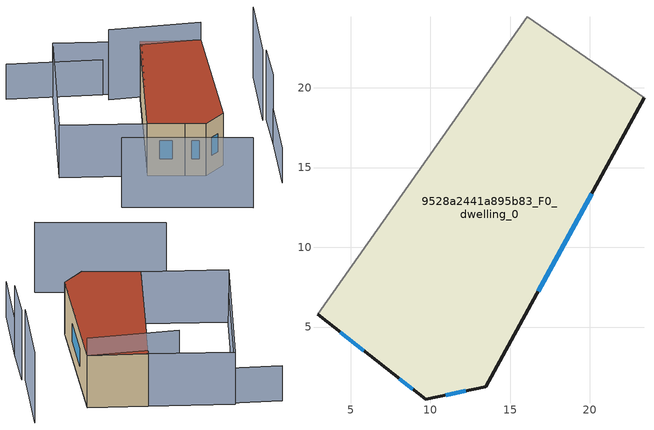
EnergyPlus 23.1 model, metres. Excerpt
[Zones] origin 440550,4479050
9528a2441a895b83_F0_dwelling_0
 floor ground (EU_floor_Construction): 23.39,19.36 13.47,1.26 9.7,0.47 7.24,2.41 2.93,5.79 16.08,24.46 z0
 wall outside (EU_wall_Construction): 2.93,5.79 7.24,2.41 9.7,0.47 13.47,1.26 23.39,19.36 z0:9
 wall adiabatic (EU_wall_Construction): 23.39,19.36 16.08,24.46 2.93,5.79 z0:9
 window (EU_Window_Construction): 8.06,1.76 8.89,1.11 / 4.36,4.67 5.81,3.53 / 16.76,7.26 20.11,13.36 / 10.95,0.73 12.22,0.99 z2.98:6.02
 roof outside (EU_roof_Construction): 13.47,1.26 23.39,19.36 16.08,24.46 2.93,5.79 7.24,2.41 9.7,0.47 z9
shading: -5.36,1.21 9.74,-10.7 / 23.39,19.36 11.44,25.93 / 22.78,1.34 26.16,7.35 / 25.72,7.62 31.99,17.86 z0:12; 17.25,-7.87 23.15,1.96 / 5.67,31.74 -7.08,13.77 / 11.61,27.59 -0.29,35.28 z0:6; -7.57,13.32 5.73,31.88 / 5.73,31.88 16.23,24.35 / 16.23,24.35 2.93,5.79 / 2.93,5.79 -7.57,13.32 z0:9
[Building]
EU S2 Campaign: North Axis=0; Terrain=City; Solar Distribution=FullExterior
[Site:Location]
Madrid: Latitude=40.5; Longitude=-3.5; Time Zone=1; Elevation=609
[SizingPeriod:WeatherFileDays]
AnnualSizingPeriod: Begin Month=1; Begin Day of Month=1; End Month=12; End Day of Month=31; Day of Week for Start Day=Monday; Use Weather File Daylight Saving Period=No; Use Weather File Rain and Snow Indicators=No
[MATERIAL]
EU_InternalMass_Material: Roughness=MediumRough; Thickness=0.1; Conductivity=1; Density=1800; Specific Heat=900; Thermal Absorptance=0.9; Solar Absorptance=0.7; Visible Absorptance=0.7
[MATERIAL:NOMASS] Roughness=MediumRough; Thermal Absorptance=0.9; Solar Absorptance=0.7; Visible Absorptance=0.7
Name | Thermal Resistance
EU_wall_NoMass | 0.609216
EU_roof_NoMass | 0.513268
EU_floor_NoMass | 0.568163
[WINDOWMATERIAL:SIMPLEGLAZINGSYSTEM]
EU_Window_SimpleGlazing: UFactor=5.50606; Solar Heat Gain Coefficient=0.85; Visible Transmittance=0.85
[CONSTRUCTION]
EU_wall_Construction: EU_wall_NoMass
EU_roof_Construction: EU_roof_NoMass
EU_floor_Construction: EU_floor_NoMass
EU_InternalMass_Construction: EU_InternalMass_Material
EU_Window_Construction: EU_Window_SimpleGlazing
[ZONE]
9528a2441a895b83_F0_dwelling_0: Type=1; Multiplier=1; Ceiling Height=autocalculate; Volume=2092.45; Floor Area=autocalculate; Part of Total Floor Area=Yes
[INTERNALMASS]
9528a2441a895b83_F0_dwelling_0_EU_InternalMass: Construction=EU_InternalMass_Construction; Zone or ZoneList=9528a2441a895b83_F0_dwelling_0; Surface Area=232.494
[OTHEREQUIPMENT]
EU_Step8_InternalGain_9528a2441a895b83_F0_dwelling_0_f000: Fuel Type=Electricity; Zone or ZoneList or Space or SpaceList=9528a2441a895b83_F0_dwelling_0; Schedule=EU_Step8_GainSchedule_9528a2441a895b83_F0_dwelling_0_f000; Design Level Calculation Method=Watts/Area; Power per Zone Floor Area=1; Fraction Latent=0; Fraction Radiant=0; Fraction Lost=0; Carbon Dioxide Generation Rate=0; EndUse Subcategory=EU_Step8_InternalGains
[ZONEVENTILATION:DESIGNFLOWRATE]
EU_ConstantAir_9528a2441a895b83_F0_dwelling_0: Zone or ZoneList or Space or SpaceList=9528a2441a895b83_F0_dwelling_0; Schedule=EU_AlwaysOn; Design Flow Rate Calculation Method=AirChanges/Hour; Air Changes per Hour=0.752966; Ventilation Type=Natural; Fan Pressure Rise=0; Fan Total Efficiency=1; Constant Term Coefficient=1; Temperature Term Coefficient=0; Velocity Term Coefficient=0; Velocity Squared Term Coefficient=0; Minimum Indoor Temperature=-100; Maximum Indoor Temperature=100; Delta Temperature=-100; Minimum Outdoor Temperature=-100; Maximum Outdoor Temperature=100; Maximum Wind Speed=40
[HVACTEMPLATE:THERMOSTAT]
EU_HeatOnly_9528a2441a895b83_F0_dwelling_0: Constant Heating Setpoint=20; Constant Cooling Setpoint=50
[HVACTEMPLATE:ZONE:IDEALLOADSAIRSYSTEM]
9528a2441a895b83_F0_dwelling_0: Template Thermostat=EU_HeatOnly_9528a2441a895b83_F0_dwelling_0; System Availability Schedule=EU_AlwaysOn; Maximum Heating Supply Air Temperature=50; Minimum Cooling Supply Air Temperature=13; Maximum Heating Supply Air Humidity Ratio=0.0156; Minimum Cooling Supply Air Humidity Ratio=0.0077; Heating Limit=NoLimit; Cooling Limit=NoLimit; Heating Availability Schedule=EU_AlwaysOn; Cooling Availability Schedule=EU_CoolingOff; Dehumidification Control Type=ConstantSensibleHeatRatio; Cooling Sensible Heat Ratio=0.7; Dehumidification Setpoint=60; Humidification Control Type=None; Humidification Setpoint=30; Outdoor Air Method=None; Outdoor Air Flow Rate per Person=0.00944; Outdoor Air Flow Rate per Zone Floor Area=0; Outdoor Air Flow Rate per Zone=0; Demand Controlled Ventilation Type=None; Outdoor Air Economizer Type=NoEconomizer; Heat Recovery Type=None; Sensible Heat Recovery Effectiveness=0.7; Latent Heat Recovery Effectiveness=0.65
[SIZING:ZONE]
9528a2441a895b83_F0_dwelling_0: Zone Cooling Design Supply Air Temperature Input Method=SupplyAirTemperature; Zone Cooling Design Supply Air Temperature=13; Zone Heating Design Supply Air Temperature Input Method=SupplyAirTemperature; Zone Heating Design Supply Air Temperature=50; Zone Cooling Design Supply Air Humidity Ratio=0.008; Zone Heating Design Supply Air Humidity Ratio=0.008; Cooling Design Air Flow Method=DesignDay; Cooling Design Air Flow Rate=0; Cooling Minimum Air Flow per Zone Floor Area=0.000762; Cooling Minimum Air Flow=0; Cooling Minimum Air Flow Fraction=0.2; Heating Design Air Flow Method=DesignDay; Heating Design Air Flow Rate=0; Heating Maximum Air Flow per Zone Floor Area=0.002032; Heating Maximum Air Flow=0.141576; Heating Maximum Air Flow Fraction=0.3; Account for Dedicated Outdoor Air System=No; Dedicated Outdoor Air System Control Strategy=NeutralSupplyAir; Dedicated Outdoor Air Low Setpoint Temperature for Design=autosize; Dedicated Outdoor Air High Setpoint Temperature for Design=autosize; Zone Load Sizing Method=Sensible Load Only No Latent Load; Zone Latent Cooling Design Supply Air Humidity Ratio Input Method=HumidityRatioDifference; Zone Cooling Design Supply Air Humidity Ratio Difference=0.005; Zone Latent Heating Design Supply Air Humidity Ratio Input Method=HumidityRatioDifference; Zone Humidification Design Supply Air Humidity Ratio Difference=0.005
[SCHEDULE:CONSTANT]
Name | Hourly Value
EU_AlwaysOn | 1
EU_CoolingOff | 0
[SCHEDULE:FILE]
EU_Step8_GainSchedule_9528a2441a895b83_F0_dwelling_0_f000: File=../../schedules/9528a2441a895b83/9528a2441a895b83_F0_dwelling_0_f000_gain.csv; Column Number=1; Rows to Skip at Top=0; Number of Hours of Data=8760; Column Separator=Comma; Interpolate to Timestep=No; Minutes per Item=60; Adjust Schedule for Daylight Savings=Yes
